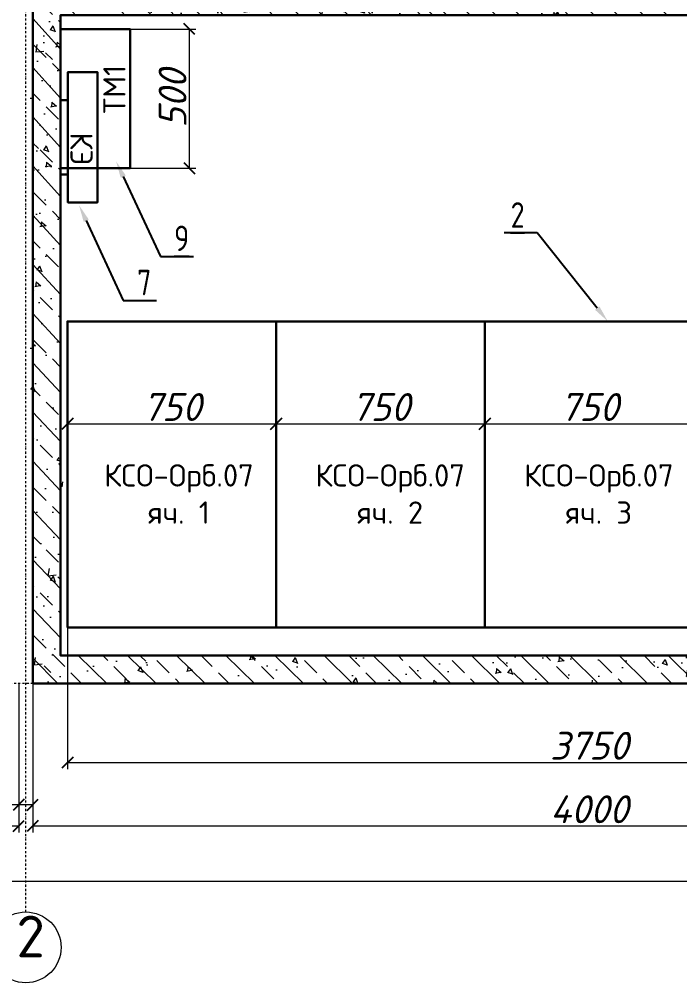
# Model space of a CAD drawing. Header units: millimetres. Extents: x 18305 to 53696, y 2146 to 15344.
# Drawn here: x 33845 to 36218, y 8525 to 11985 of the extents above; entities that cross this region are included whole.
import ezdxf
from ezdxf import colors
from ezdxf.entities.mleader import LeaderData, LeaderLine
from ezdxf.math import Vec2, Vec3

# ---------------------------------------------------------------- set-up
doc = ezdxf.new("R2010")
doc.units = ezdxf.units.MM
doc.linetypes.add('DASHDOT2', pattern=[0.5, 0.25, -0.125, 0, -0.125])
doc.linetypes.add('Сплошная', pattern=[0])
doc.layers.add('НОЛЬ', color=7, linetype='Continuous')
doc.styles.get("Standard").update_dxf_attribs({"font": 'cs_gost2304a.shx'})
doc.styles.add('ГОСТ-100', font='isocpeur.ttf', dxfattribs={"height": 100})
doc.styles.add('ГОСТ-150', font='isocpeur.ttf', dxfattribs={"height": 150})
doc.styles.add('ГОСТ-80', font='isocpeur.ttf', dxfattribs={"height": 80})
doc.styles.add('ИСО курсив', font='isocpeui.ttf')
doc.dimstyles.new('ГОСТ-80', dxfattribs={"dimtxt": 80, "dimasz": 40, "dimexe": 24, "dimexo": 1, "dimgap": 10, "dimtad": 1, "dimdec": 0, "dimtxsty": 'ГОСТ-80', "dimblk": 'OBLIQUE', "dimcen": 2.5, "dimclrd": 251, "dimclre": 251, "dimclrt": 251, "dimadec": 0, "dimazin": 0, "dimtfac": 1, "dimtdec": 0, "dimtmove": 0, "dimatfit": 3, "dimfxl": 250, "dimlwd": 9, "dimlwe": 9, "dimarcsym": 2})

# ---------------------------------------------------------------- blocks, each defined once
blk = doc.blocks.new('_OBLIQUE')
at = {"color": 0, "linetype": 'ByBlock'}
blk.add_line((-0.5, -0.5), (0.5, 0.5), dxfattribs=at)
blk = doc.blocks.new('*D1936')
at = {"color": 251, "linetype": 'Сплошная', "lineweight": 9, "transparency": 16777216}
for p, q in [((33892.78248774013, 9599.031825515092), (33892.78248774013, 9063.774502863846)), ((37892.78248774013, 9574.03182551547), (37892.78248774013, 9063.774502863846))]:
    blk.add_line(p, q, dxfattribs=at)
at = {"color": 251, "linetype": 'Continuous', "lineweight": 9, "transparency": 16777216}
blk.add_line((33892.78248774013, 9087.774502863846), (37892.78248774013, 9087.774502863846), dxfattribs=at)
at = {"layer": 'Defpoints', "color": 0, "transparency": 16777216}
for p in [(33892.78248774013, 9600.031825515092), (37892.78248774013, 9575.03182551547), (37892.78248774013, 9087.774502863846)]:
    blk.add_point(p, dxfattribs=at)
at = {"color": 251, "lineweight": 9, "transparency": 16777216, "xscale": 40, "yscale": 40, "zscale": 40, "rotation": 180}
blk.add_blockref('_OBLIQUE', (33892.78248774013, 9087.774502863846), dxfattribs=at)
at = {"color": 251, "lineweight": 9, "transparency": 16777216, "xscale": 40, "yscale": 40, "zscale": 40}
blk.add_blockref('_OBLIQUE', (37892.78248774013, 9087.774502863846), dxfattribs=at)
at = {"color": 7, "lineweight": 40, "transparency": 16777216, "insert": (35892.78248774013, 9147.774502863846), "char_height": 100, "attachment_point": 5, "style": 'ИСО курсив'}
blk.add_mtext('4000', dxfattribs=at)
blk = doc.blocks.new('*D2002')
at = {"color": 251, "linetype": 'Сплошная', "lineweight": 9, "transparency": 16777216}
for p, q in [((27842.78248774013, 9599.031825515092), (27842.78248774013, 9063.774502863813)), ((33842.78248774013, 9599.031825515092), (33842.78248774013, 9063.774502863813))]:
    blk.add_line(p, q, dxfattribs=at)
at = {"color": 251, "linetype": 'Continuous', "lineweight": 9, "transparency": 16777216}
blk.add_line((27842.78248774013, 9087.774502863813), (33842.78248774013, 9087.774502863813), dxfattribs=at)
at = {"layer": 'Defpoints', "color": 0, "transparency": 16777216}
for p in [(27842.78248774013, 9600.031825515092), (33842.78248774013, 9600.031825515092), (33842.78248774013, 9087.774502863813)]:
    blk.add_point(p, dxfattribs=at)
at = {"color": 251, "lineweight": 9, "transparency": 16777216, "xscale": 40, "yscale": 40, "zscale": 40, "rotation": 180}
blk.add_blockref('_OBLIQUE', (27842.78248774013, 9087.774502863813), dxfattribs=at)
at = {"color": 251, "lineweight": 9, "transparency": 16777216, "xscale": 40, "yscale": 40, "zscale": 40}
blk.add_blockref('_OBLIQUE', (33842.78248774013, 9087.774502863813), dxfattribs=at)
at = {"color": 7, "lineweight": 40, "transparency": 16777216, "insert": (30842.78248774013, 9147.774502863813), "char_height": 100, "attachment_point": 5, "style": 'ИСО курсив'}
blk.add_mtext('6000', dxfattribs=at)
blk = doc.blocks.new('*D1934')
at = {"color": 251, "linetype": 'Сплошная', "lineweight": 9, "transparency": 16777216}
for p, q in [((33842.78248774013, 9599.031825515092), (33842.78248774013, 9139.690441864834)), ((33892.78248774013, 9599.031825515092), (33892.78248774013, 9139.690441864834))]:
    blk.add_line(p, q, dxfattribs=at)
at = {"color": 251, "linetype": 'Continuous', "lineweight": 9, "transparency": 16777216}
for p, q in [((33842.78248774013, 9163.690441864834), (33642.85824531589, 9163.690441864834)), ((33892.78248774013, 9163.690441864834), (33842.78248774013, 9163.690441864834))]:
    blk.add_line(p, q, dxfattribs=at)
at = {"layer": 'Defpoints', "color": 0, "transparency": 16777216}
for p in [(33842.78248774013, 9600.031825515092), (33892.78248774013, 9600.031825515092), (33842.78248774013, 9163.690441864834)]:
    blk.add_point(p, dxfattribs=at)
at = {"color": 251, "lineweight": 9, "transparency": 16777216, "xscale": 40, "yscale": 40, "zscale": 40, "rotation": 180}
blk.add_blockref('_OBLIQUE', (33842.78248774013, 9163.690441864834), dxfattribs=at)
at = {"color": 251, "lineweight": 9, "transparency": 16777216, "xscale": 40, "yscale": 40, "zscale": 40}
blk.add_blockref('_OBLIQUE', (33892.78248774013, 9163.690441864834), dxfattribs=at)
at = {"color": 7, "lineweight": 40, "transparency": 16777216, "insert": (33722.82036652801, 9223.690441864834), "char_height": 100, "attachment_point": 5, "style": 'ИСО курсив'}
blk.add_mtext('50', dxfattribs=at)
blk = doc.blocks.new('*U889')
at = {"lineweight": 18}
h = blk.add_hatch(dxfattribs=at)
h.set_pattern_fill('ANSI33', scale=500)
h.set_pattern_definition([(45, (-270421877.2363863, -182957272.1720382), (-88.38834764831844, 88.38834764831844), []), (45, (-270421788.8480388, -182957272.1720382), (-88.38834764831844, 88.38834764831844), [62.5, -31.25])])
h.paths.add_polyline_path([(0, 4000.000000000015), (0, 0), (2500, 0), (2500, 4000.000000000015)])
h.paths.add_polyline_path([(2400, 3900.000000000015), (2400, 100), (100.0000000000001, 100), (100.0000000000001, 3900.000000000015)], flags=16)
h = blk.add_hatch(dxfattribs=at)
h.set_pattern_fill('AR-CONC', scale=30)
h.set_pattern_definition([(49.99999999999999, (-270421877.2363863, -182957272.1720382), (215.178054780226, -18.82564049477853), [22.5, -247.5]), (355, (-270421877.2363863, -182957272.1720382), (-41.6254000839, 225.6576401100035), [18, -198]), (100.45144446, (-270421859.304882, -182957273.7408414), (173.5526540181336, 206.8319972905888), [19.12205759999996, -210.3426335999997]), (46.18420000000001, (-270421877.2363863, -182957212.1720382), (320.1723992014717, -49.65578423792296), [33.75, -371.25]), (96.63563549, (-270421850.5553628, -182957216.3100303), (280.3985837022685, 292.2355802323651), [28.6831026, -315.5141279999999]), (351.1841639899999, (-270421877.2363863, -182957212.1720382), (280.3985835164319, 292.2355800809971), [27, -297.0000003]), (21, (-270421847.2363863, -182957227.1720382), (179.0721156355385, -120.7856671996016), [22.5, -247.5]), (326.0000000000001, (-270421847.2363863, -182957227.1720382), (72.99459957647451, 217.5450135140559), [18, -198]), (71.45144474, (-270421832.3137101, -182957237.2375104), (252.0667130189913, 96.75934584190615), [19.122057, -210.3426336]), (37.50000000000001, (-270421877.2363863, -182957272.1720382), (3.647956595187201, 99.86815614939344), [0, -195.6, 0, -201, 0, -198.75]), (7.499999999999999, (-270421877.2363863, -182957272.1720382), (78.92086123264458, 118.3235135647081), [0, -114.6, 0, -191.1, 0, -75.75]), (327.5, (-270421944.1363863, -182957272.1720382), (160.1467308517227, -6.766461520313927), [0, -75, 0, -234, 0, -310.5]), (317.5, (-270421974.1363863, -182957272.1720382), (174.9558508027159, 30.03149469969532), [0, -97.5, 0, -155.4, 0, -220.5])])
h.paths.add_polyline_path([(1.13686837721616e-13, 4000.000000000015), (0, 4.547473508864641e-13), (2500, 9.094947017729282e-13), (2500, 4000.000000000015)])
h.paths.add_polyline_path([(2400, 3900.000000000015), (2400, 100), (100.0000000000001, 100), (100, 3900.000000000015)], flags=16)
at = {"color": 7, "lineweight": 30}
for points in [[(0, 4000.000000000015), (2500, 4000.000000000015), (2500, 0), (0, 0)], [(100, 3900.000000000015), (2400, 3900.000000000015), (2400, 100), (100, 100)]]:
    blk.add_lwpolyline(points, close=True, dxfattribs=at)
blk = doc.blocks.new('*D1968')
at = {"color": 251, "linetype": 'Сплошная', "lineweight": 9, "transparency": 16777216}
for p, q in [((34017.78248774052, 10734.33528456214), (34017.78248774052, 10507.85205545754)), ((34767.78248774052, 10734.33528456214), (34767.78248774052, 10507.85205545754))]:
    blk.add_line(p, q, dxfattribs=at)
at = {"color": 251, "linetype": 'Continuous', "lineweight": 9, "transparency": 16777216}
blk.add_line((34017.78248774052, 10531.85205545754), (34767.78248774052, 10531.85205545754), dxfattribs=at)
at = {"layer": 'Defpoints', "color": 0, "transparency": 16777216}
for p in [(34017.78248774052, 10735.33528456214), (34767.78248774052, 10735.33528456214), (34767.78248774052, 10531.85205545754)]:
    blk.add_point(p, dxfattribs=at)
at = {"color": 251, "lineweight": 9, "transparency": 16777216, "xscale": 40, "yscale": 40, "zscale": 40, "rotation": 180}
blk.add_blockref('_OBLIQUE', (34017.78248774052, 10531.85205545754), dxfattribs=at)
at = {"color": 251, "lineweight": 9, "transparency": 16777216, "xscale": 40, "yscale": 40, "zscale": 40}
blk.add_blockref('_OBLIQUE', (34767.78248774052, 10531.85205545754), dxfattribs=at)
at = {"color": 7, "lineweight": 40, "transparency": 16777216, "insert": (34392.78248774052, 10592.49599485148), "char_height": 100, "attachment_point": 5, "style": 'ИСО курсив'}
blk.add_mtext('750', dxfattribs=at)
blk = doc.blocks.new('*D1870')
at = {"color": 251, "linetype": 'Сплошная', "lineweight": 9, "transparency": 16777216}
for p, q in [((34767.78248774052, 10734.33528456214), (34767.78248774052, 10507.85205545754)), ((35517.78248774052, 10734.33528456214), (35517.78248774052, 10507.85205545754))]:
    blk.add_line(p, q, dxfattribs=at)
at = {"color": 251, "linetype": 'Continuous', "lineweight": 9, "transparency": 16777216}
blk.add_line((34767.78248774052, 10531.85205545754), (35517.78248774052, 10531.85205545754), dxfattribs=at)
at = {"layer": 'Defpoints', "color": 0, "transparency": 16777216}
for p in [(34767.78248774052, 10735.33528456214), (35517.78248774052, 10735.33528456214), (35517.78248774052, 10531.85205545754)]:
    blk.add_point(p, dxfattribs=at)
at = {"color": 251, "lineweight": 9, "transparency": 16777216, "xscale": 40, "yscale": 40, "zscale": 40, "rotation": 180}
blk.add_blockref('_OBLIQUE', (34767.78248774052, 10531.85205545754), dxfattribs=at)
at = {"color": 251, "lineweight": 9, "transparency": 16777216, "xscale": 40, "yscale": 40, "zscale": 40}
blk.add_blockref('_OBLIQUE', (35517.78248774052, 10531.85205545754), dxfattribs=at)
at = {"color": 7, "lineweight": 40, "transparency": 16777216, "insert": (35142.78248774052, 10592.49599485148), "char_height": 100, "attachment_point": 5, "style": 'ИСО курсив'}
blk.add_mtext('750', dxfattribs=at)
blk = doc.blocks.new('*D1871')
at = {"color": 251, "linetype": 'Сплошная', "lineweight": 9, "transparency": 16777216}
for p, q in [((35517.78248774052, 10734.33528456214), (35517.78248774052, 10507.85205545754)), ((36267.78248774052, 10734.33528456214), (36267.78248774052, 10507.85205545754))]:
    blk.add_line(p, q, dxfattribs=at)
at = {"color": 251, "linetype": 'Continuous', "lineweight": 9, "transparency": 16777216}
blk.add_line((35517.78248774052, 10531.85205545754), (36267.78248774052, 10531.85205545754), dxfattribs=at)
at = {"layer": 'Defpoints', "color": 0, "transparency": 16777216}
for p in [(35517.78248774052, 10735.33528456214), (36267.78248774052, 10735.33528456214), (36267.78248774052, 10531.85205545754)]:
    blk.add_point(p, dxfattribs=at)
at = {"color": 251, "lineweight": 9, "transparency": 16777216, "xscale": 40, "yscale": 40, "zscale": 40, "rotation": 180}
blk.add_blockref('_OBLIQUE', (35517.78248774052, 10531.85205545754), dxfattribs=at)
at = {"color": 251, "lineweight": 9, "transparency": 16777216, "xscale": 40, "yscale": 40, "zscale": 40}
blk.add_blockref('_OBLIQUE', (36267.78248774052, 10531.85205545754), dxfattribs=at)
at = {"color": 7, "lineweight": 40, "transparency": 16777216, "insert": (35892.78248774052, 10592.49599485148), "char_height": 100, "attachment_point": 5, "style": 'ИСО курсив'}
blk.add_mtext('750', dxfattribs=at)
blk = doc.blocks.new('*D1969')
at = {"color": 251, "linetype": 'Сплошная', "lineweight": 9, "transparency": 16777216}
for p, q in [((34017.78248774052, 9799.031825515092), (34017.78248774052, 9291.28692914173)), ((37767.78248774052, 9799.031825515092), (37767.78248774052, 9291.28692914173))]:
    blk.add_line(p, q, dxfattribs=at)
at = {"color": 251, "linetype": 'Continuous', "lineweight": 9, "transparency": 16777216}
blk.add_line((34017.78248774052, 9315.28692914173), (37767.78248774052, 9315.28692914173), dxfattribs=at)
at = {"layer": 'Defpoints', "color": 0, "transparency": 16777216}
for p in [(34017.78248774052, 9800.031825515092), (37767.78248774052, 9800.031825515092), (37767.78248774052, 9315.28692914173)]:
    blk.add_point(p, dxfattribs=at)
at = {"color": 251, "lineweight": 9, "transparency": 16777216, "xscale": 40, "yscale": 40, "zscale": 40, "rotation": 180}
blk.add_blockref('_OBLIQUE', (34017.78248774052, 9315.28692914173), dxfattribs=at)
at = {"color": 251, "lineweight": 9, "transparency": 16777216, "xscale": 40, "yscale": 40, "zscale": 40}
blk.add_blockref('_OBLIQUE', (37767.78248774052, 9315.28692914173), dxfattribs=at)
at = {"color": 7, "lineweight": 40, "transparency": 16777216, "insert": (35892.78248774052, 9375.93086853567), "char_height": 100, "attachment_point": 5, "style": 'ИСО курсив'}
blk.add_mtext('3750', dxfattribs=at)
blk = doc.blocks.new('*D1973')
at = {"color": 251, "linetype": 'Сплошная', "lineweight": 9, "transparency": 16777216}
for p, q in [((27842.78248774018, 9599.031825515092), (27842.78248774018, 8865.858621880237)), ((37892.78248774016, 9599.031825514336), (37892.78248774016, 8865.858621880237))]:
    blk.add_line(p, q, dxfattribs=at)
at = {"color": 251, "linetype": 'Continuous', "lineweight": 9, "transparency": 16777216}
blk.add_line((27842.78248774018, 8889.858621880237), (37892.78248774016, 8889.858621880237), dxfattribs=at)
at = {"layer": 'Defpoints', "color": 0, "transparency": 16777216}
for p in [(27842.78248774018, 9600.031825515092), (37892.78248774016, 9600.031825514336), (37892.78248774016, 8889.858621880237)]:
    blk.add_point(p, dxfattribs=at)
at = {"color": 251, "lineweight": 9, "transparency": 16777216, "xscale": 40, "yscale": 40, "zscale": 40, "rotation": 180}
blk.add_blockref('_OBLIQUE', (27842.78248774018, 8889.858621880237), dxfattribs=at)
at = {"color": 251, "lineweight": 9, "transparency": 16777216, "xscale": 40, "yscale": 40, "zscale": 40}
blk.add_blockref('_OBLIQUE', (37892.78248774016, 8889.858621880237), dxfattribs=at)
at = {"color": 7, "lineweight": 40, "transparency": 16777216, "insert": (32867.78248774017, 8949.858621880237), "char_height": 100, "attachment_point": 5, "style": 'ИСО курсив'}
blk.add_mtext('10050', dxfattribs=at)
blk = doc.blocks.new('*D1939')
at = {"color": 251, "linetype": 'Сплошная', "lineweight": 9, "transparency": 16777216}
for p, q in [((34243.78248774054, 11950.0318255151), (34479.5950176737, 11950.0318255151)), ((34243.78248774054, 11450.0318255151), (34479.5950176737, 11450.0318255151))]:
    blk.add_line(p, q, dxfattribs=at)
at = {"color": 251, "linetype": 'Continuous', "lineweight": 9, "transparency": 16777216}
blk.add_line((34455.5950176737, 11950.0318255151), (34455.5950176737, 11450.0318255151), dxfattribs=at)
at = {"layer": 'Defpoints', "color": 0, "transparency": 16777216}
for p in [(34242.78248774054, 11950.0318255151), (34242.78248774054, 11450.0318255151), (34455.5950176737, 11450.0318255151)]:
    blk.add_point(p, dxfattribs=at)
at = {"color": 251, "lineweight": 9, "transparency": 16777216, "xscale": 40, "yscale": 40, "zscale": 40}
for p, rotation in [((34455.5950176737, 11950.0318255151), 90), ((34455.5950176737, 11450.0318255151), 270)]:
    blk.add_blockref('_OBLIQUE', p, dxfattribs=dict(at, rotation=rotation))
at = {"color": 7, "lineweight": 40, "transparency": 16777216, "insert": (34395.59501767369, 11700.03182551509), "char_height": 100, "attachment_point": 5, "rotation": 90, "style": 'ИСО курсив'}
blk.add_mtext('500', dxfattribs=at)

msp = doc.modelspace()

# ---------------------------------------------------------------- linework, layer by layer
at = {"color": 5, "lineweight": 30}
for points in [[(34242.78248774052, 11450.03182551509), (33992.78248774052, 11450.03182551509), (33992.78248774052, 11950.03182551509), (34242.78248774052, 11950.03182551509)], [(34017.78248774052, 9800.031825515092), (34767.78248774052, 9800.031825515092), (34767.78248774052, 10900.03182551509), (34017.78248774052, 10900.03182551509)], [(34767.78248774052, 9800.031825515092), (35517.78248774052, 9800.031825515092), (35517.78248774052, 10900.03182551509), (34767.78248774052, 10900.03182551509)], [(35517.78248774052, 9800.031825515092), (36267.78248774052, 9800.031825515092), (36267.78248774052, 10900.03182551509), (35517.78248774052, 10900.03182551509)]]:
    msp.add_lwpolyline(points, close=True, dxfattribs=at)
at = {"color": 194, "lineweight": 30}
for points in [[(33992.78248774014, 11795.07802029076), (33992.78248774014, 11695.07802029076), (34019.18942615214, 11695.07802029076)], [(33992.78248774014, 11327.07802029076), (33992.78248774014, 11427.07802029076), (34019.18942615214, 11427.07802029076)]]:
    msp.add_lwpolyline(points, dxfattribs=at)
msp.add_lwpolyline([(34019.18942615214, 11377.07802029076), (34019.18942615214, 11795.07802029076), (34125.39574024941, 11795.07802029076), (34125.39574024941, 11377.07802029076), (34125.39574024941, 11327.07802029076), (34019.18942615214, 11327.07802029076)], close=True, dxfattribs=at)
at = {"layer": 'НОЛЬ', "color": 44, "linetype": 'DASHDOT2', "lineweight": 20, "ltscale": 30}
for p, q in [((33867.78248774009, 8778.971034718328), (33867.78248774055, 14836.66271716499)), ((38453.78987930003, 9600.031825515092), (27205.2966047712, 9600.031825515092))]:
    msp.add_line(p, q, dxfattribs=at)
at = {"layer": 'НОЛЬ', "color": 44, "linetype": 'Continuous', "lineweight": 20, "ltscale": 30}
msp.add_circle((33867.78248774009, 8651.900275369291), 127.0707593490556, dxfattribs=at)

# ---------------------------------------------------------------- block references
at = {"color": 7, "rotation": 270}
msp.add_blockref('*U889', (33892.78248774052, 12100.03182551509), dxfattribs=at)

# ---------------------------------------------------------------- texts
at = {"color": 5, "lineweight": 30, "insert": (34186.42753775553, 11733.66415006615), "char_height": 80, "attachment_point": 5, "rotation": 89.99999999999996, "style": 'ГОСТ-100'}
msp.add_mtext_dynamic_manual_height_columns('\\pxqc;ТМ1', width=657.4890854566547, gutter_width=500, heights=[0], dxfattribs=at)
at = {"color": 194, "lineweight": 30, "insert": (34068.22306308, 11519.72874564881), "char_height": 80, "attachment_point": 5, "rotation": 270, "style": 'ГОСТ-100'}
msp.add_mtext_dynamic_manual_height_columns('\\pxqc;КЭ', width=1812.984121850619, gutter_width=500, heights=[0], dxfattribs=at)
at = {"color": 5, "lineweight": 30, "char_height": 80, "attachment_point": 7, "style": 'ГОСТ-80'}
for s, insert in [('\\pxqc;КСО-Орб.07\\Pяч. 1', (34157.16009662469, 10173.40223635576)), ('\\pxqc;КСО-Орб.07\\Pяч. 2', (34916.09986648711, 10173.40223635576)), ('\\pxqc;КСО-Орб.07\\Pяч. 3', (35666.09986648711, 10173.40223635576))]:
    msp.add_mtext_dynamic_manual_height_columns(s, width=522.7545420031529, gutter_width=450, heights=[0], dxfattribs=dict(at, insert=insert))
at = {"color": 44, "lineweight": 20, "ltscale": 2, "insert": (33834.2706417765, 8765.919866475015), "char_height": 150, "attachment_point": 1, "style": 'ГОСТ-150'}
msp.add_mtext_dynamic_manual_height_columns('2', width=681.0759849082679, gutter_width=350, heights=[0], dxfattribs=at)

# ---------------------------------------------------------------- dimensions: what is measured, and where the dimension line sits
at = {"color": 7, "lineweight": 40}
dim = msp.add_linear_dim(base=(34455.5950176737, 11450.0318255151), p1=(34242.78248774052, 11950.03182551509), p2=(34242.78248774052, 11450.03182551509), angle=90, dimstyle='ГОСТ-80', override={"dimtxt": 100, "dimtxsty": 'ИСО курсив', "dimclrt": 7}, dxfattribs=at)
dim.commit()
dim.dimension.update_dxf_attribs({"geometry": '*D1939', "text_midpoint": (34395.59501767369, 11700.03182551509)})
for base, p1, p2, picture, middle in [((34767.78248774052, 10531.85205545754), (34017.78248774052, 10735.33528456214), (34767.78248774052, 10735.33528456214), '*D1968', (34392.78248774052, 10592.49599485148)), ((35517.78248774052, 10531.85205545754), (34767.78248774052, 10735.33528456214), (35517.78248774052, 10735.33528456214), '*D1870', (35142.78248774052, 10592.49599485148)), ((36267.78248774052, 10531.85205545754), (35517.78248774052, 10735.33528456214), (36267.78248774052, 10735.33528456214), '*D1871', (35892.78248774052, 10592.49599485148)), ((37767.78248774052, 9315.28692914173), (34017.78248774052, 9800.031825515092), (37767.78248774052, 9800.031825515092), '*D1969', (35892.78248774052, 9375.93086853567)), ((33842.78248774013, 9087.774502863813), (27842.78248774013, 9600.031825515092), (33842.78248774013, 9600.031825515092), '*D2002', (30842.78248774013, 9147.774502863813)), ((37892.78248774016, 8889.858621880237), (27842.78248774018, 9600.031825515092), (37892.78248774016, 9600.031825514336), '*D1973', (32867.78248774017, 8949.858621880237)), ((33842.78248774013, 9163.690441864834), (33892.78248774013, 9600.031825515092), (33842.78248774013, 9600.031825515092), '*D1934', (33722.82036652801, 9223.690441864834)), ((37892.78248774013, 9087.774502863846), (33892.78248774013, 9600.031825515092), (37892.78248774013, 9575.03182551547), '*D1936', (35892.78248774013, 9147.774502863846))]:
    dim = msp.add_linear_dim(base=base, p1=p1, p2=p2, dimstyle='ГОСТ-80', override={"dimtxt": 100, "dimtxsty": 'ИСО курсив', "dimclrt": 7}, dxfattribs=at)
    dim.commit()
    dim.dimension.update_dxf_attribs({"geometry": picture, "text_midpoint": middle})

# ---------------------------------------------------------------- leaders
at = {"lineweight": 15}
ml = msp.add_multileader_mtext('Standard', dxfattribs=at)
ml.set_content('{\\L9}', color=256)
ml.set_leader_properties()
ml.build(insert=Vec2(0, 0))
ml.multileader.update_dxf_attribs({"text_left_attachment_type": 5, "text_right_attachment_type": 8, "dogleg_length": 18.87419276917274, "arrow_head_size": 61.05591781089758})
ctx = ml.context
ctx.base_point, ctx.char_height, ctx.arrow_head_size, ctx.landing_gap_size, ctx.plane_origin = Vec3(34370.50912214817, 11133.36428457417), 91.58387671634637, 61.05591781089758, 30.52795890544879, Vec3(35055.97457461958, 11048.72898252678)
ctx.left_attachment, ctx.right_attachment = 5, 8
notes = []
notes.append((ctx, [(1, (1, 1, 0), (34351.634929379, 11133.36428457417), (1, 0), 18.87419276917274, [(0, [(34192.43939705619, 11475.16843580542)], 0, [])])]))
ctx.mtext.insert, ctx.mtext.flow_direction = Vec3(34401.03708105363, 11244.05857859005), 5
ml = msp.add_multileader_mtext('Standard', dxfattribs=at)
ml.set_content('{\\L7}', color=256)
ml.set_leader_properties()
ml.build(insert=Vec2(0, 0))
ml.multileader.update_dxf_attribs({"text_left_attachment_type": 5, "text_right_attachment_type": 8, "dogleg_length": 18.87419276917274, "arrow_head_size": 61.05591781089758})
ctx = ml.context
ctx.base_point, ctx.char_height, ctx.arrow_head_size, ctx.landing_gap_size, ctx.plane_origin = Vec3(34237.34742961267, 10975.49143919762), 91.58387671634637, 61.05591781089758, 30.52795890544879, Vec3(34922.81288208408, 10890.85613715023)
ctx.left_attachment, ctx.right_attachment = 5, 8
notes.append((ctx, [(1, (1, 1, 0), (34218.47323684349, 10975.49143919762), (1, 0), 18.87419276917274, [(0, [(34059.27770452069, 11317.29559042887)], 0, [])])]))
ctx.mtext.insert, ctx.mtext.flow_direction = Vec3(34267.87538851812, 11085.39209125724), 5
ml = msp.add_multileader_mtext('Standard')
ml.set_content('\\L{\\L2}', color=256)
ml.set_leader_properties()
ml.build(insert=Vec2(0, 0))
ml.multileader.update_dxf_attribs({"text_left_attachment_type": 5, "text_right_attachment_type": 8, "dogleg_length": 18.87419276917274, "arrow_head_size": 61.05591781089758})
ctx = ml.context
ctx.base_point, ctx.char_height, ctx.arrow_head_size, ctx.landing_gap_size, ctx.plane_origin = Vec3(35579.90258748405, 11216.58320477287), 91.58387671634637, 61.05591781089758, 30.52795890544879, Vec3(36272.66307175522, 11133.3129042626)
ctx.left_attachment, ctx.right_attachment = 5, 8
notes.append((ctx, [(0, (1, 1, 0), (35706.37796274231, 11217.94820630999), (-1, 0), 18.87419276917274, [(0, [(35959.67904004129, 10900.03182551509)], 0, [])])]))
ctx.mtext.insert, ctx.mtext.flow_direction = Vec3(35610.4305463895, 11327.8488583696), 5
for ctx, leaders in notes:
    for number, flags, end, landing, length, lines in leaders:
        leader = LeaderData()
        leader.index, (leader.has_last_leader_line, leader.has_dogleg_vector, leader.attachment_direction) = number, flags
        leader.last_leader_point, leader.dogleg_vector, leader.dogleg_length = Vec3(end), Vec3(landing), length
        for number, points, colour, breaks in lines:
            line = LeaderLine()
            line.index, line.vertices, line.color, line.breaks = number, Vec3.list(points), colors.encode_raw_color(colour), breaks
            leader.lines.append(line)
        ctx.leaders.append(leader)

doc.saveas('drawing.dxf')
